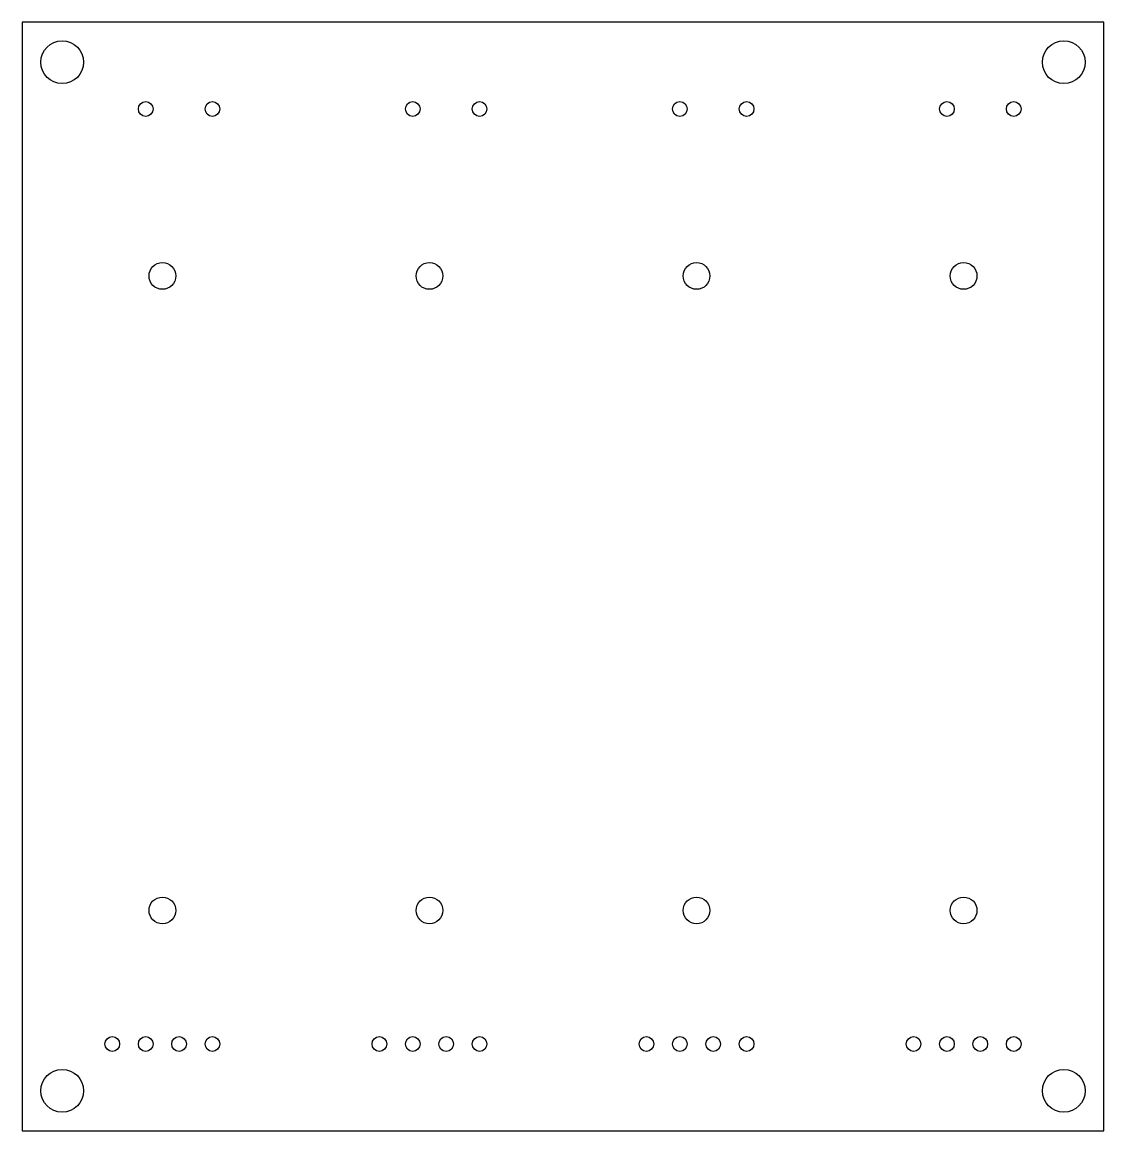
# Model space of a CAD drawing. Header units: millimetres. Extents: x 210 to 291, y -283 to -200.
import ezdxf

# ---------------------------------------------------------------- set-up
doc = ezdxf.new("R2010")
doc.units = ezdxf.units.MM
doc.layers.add('Edge.Cuts', color=254, linetype='CONTINUOUS', true_color=0xd0d2cd)

msp = doc.modelspace()

# ---------------------------------------------------------------- linework, layer by layer
at = {"layer": 'Edge.Cuts', "linetype": 'CONTINUOUS'}
for p, q in [((210, -200), (210, -283)), ((291, -200), (210, -200)), ((291, -283), (291, -200)), ((210, -283), (291, -283))]:
    msp.add_line(p, q, dxfattribs=at)
at = {"layer": 'Edge.Cuts'}
for centre, radius in [((213, -203), 1.6), ((288, -203), 1.6), ((219.25, -206.5), 0.55), ((224.25, -206.5), 0.55), ((239.25, -206.5), 0.55), ((244.25, -206.5), 0.55), ((259.25, -206.5), 0.55), ((264.25, -206.5), 0.55), ((279.25, -206.5), 0.55), ((284.25, -206.5), 0.55), ((220.5, -219), 1), ((240.5, -219), 1), ((260.5, -219), 1), ((280.5, -219), 1), ((220.5, -266.5), 1), ((240.5, -266.5), 1), ((260.5, -266.5), 1), ((280.5, -266.5), 1), ((216.75, -276.5), 0.55), ((219.25, -276.5), 0.55), ((221.75, -276.5), 0.55), ((224.25, -276.5), 0.55), ((236.75, -276.5), 0.55), ((239.25, -276.5), 0.55), ((241.75, -276.5), 0.55), ((244.25, -276.5), 0.55), ((256.75, -276.5), 0.55), ((259.25, -276.5), 0.55), ((261.75, -276.5), 0.55), ((264.25, -276.5), 0.55), ((276.75, -276.5), 0.55), ((279.25, -276.5), 0.55), ((281.75, -276.5), 0.55), ((284.25, -276.5), 0.55), ((213, -280), 1.6), ((288, -280), 1.6)]:
    msp.add_circle(centre, radius, dxfattribs=at)

doc.saveas('drawing.dxf')
